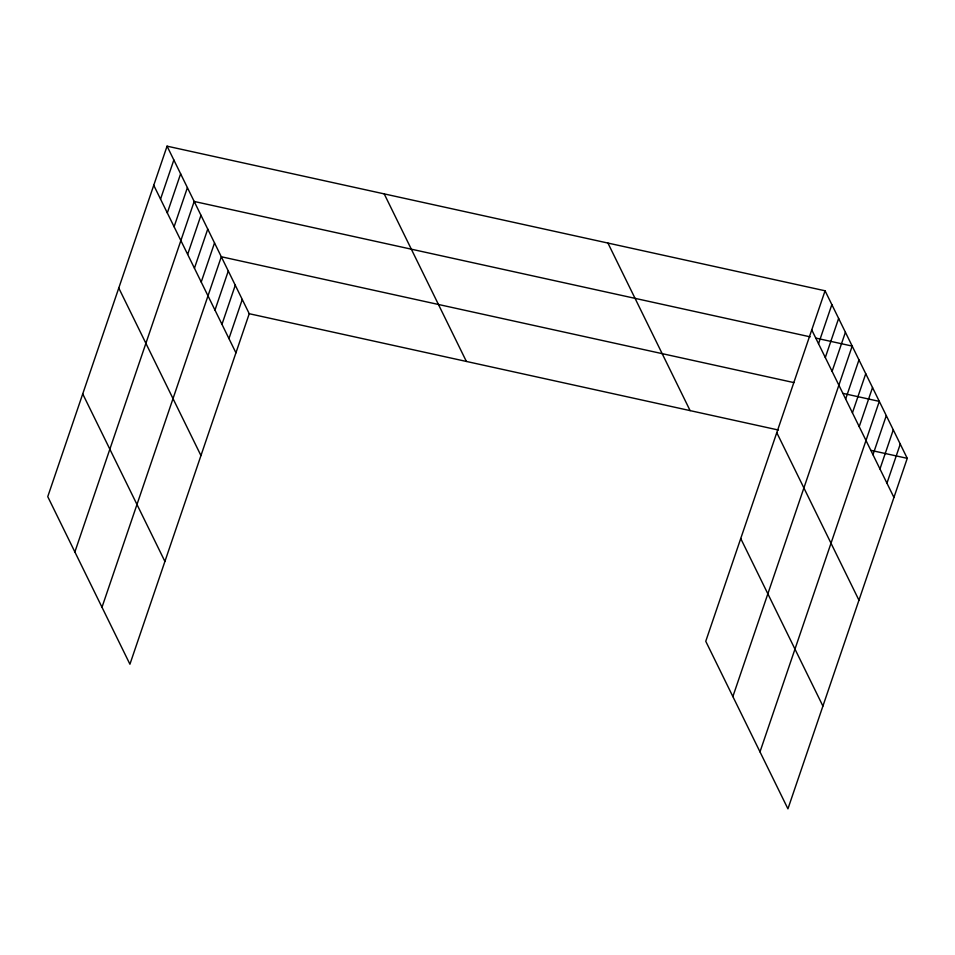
<?xml version="1.0" encoding="UTF-8"?>
<svg xmlns="http://www.w3.org/2000/svg" width="955" height="955" viewBox="0 0 955 955"><rect width="100%" height="100%" fill="white"/><g stroke="black" fill="none" stroke-linecap="round" stroke-linejoin="round"><path stroke-width="1.43" d="M167.065 146.163L47.75 496.66L129.928 664.214L249.243 313.718L167.065 146.163L825.072 290.786L907.25 458.34L787.935 808.837L705.757 641.283L825.072 290.786M160.536 199.106L173.846 159.986M167.316 212.929L180.626 173.81M174.097 226.753L187.407 187.634M74.872 551.954L194.187 201.457L810.21 336.852M187.657 254.388L200.968 215.281M194.438 268.212L207.748 229.105M201.219 282.035L214.529 242.928M101.994 607.249L221.309 256.752L793.903 382.597M214.982 310.1L228.293 270.993M221.966 324.342L235.276 285.235M228.949 338.583L242.26 299.476M818.53 343.728L831.853 304.609M825.311 357.54L838.633 318.433M832.091 371.364L845.414 332.256M732.867 696.577L852.194 346.08L816 338.13M845.653 399.011L858.975 359.904M852.433 412.835L865.743 373.727M859.214 426.658L872.524 387.551M759.989 751.872L879.304 401.375L843.122 393.412M872.977 454.723L886.3 415.616M879.961 468.965L893.283 429.857M886.944 483.206L900.267 444.099M249.243 313.718L778.409 430.025M871.056 450.39L907.25 458.34M811.75 329.905L893.94 497.448M776.773 432.651L858.951 600.206M607.929 243.059L690.107 410.614M740.734 538.524L822.912 706.079M384.208 193.889L466.386 361.444M153.755 185.282L235.933 352.825M118.778 288.04L200.956 455.583M82.727 393.902L164.917 561.456"/></g></svg>
